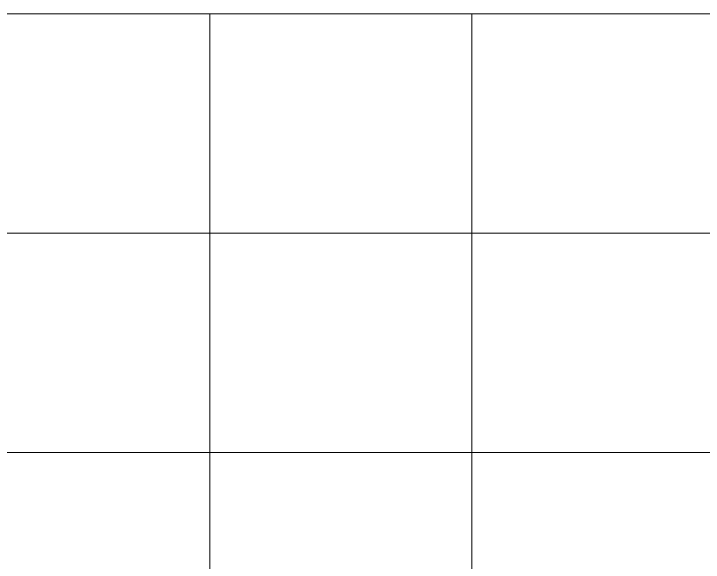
# Model space of a CAD drawing. Header units: millimetres. Extents: x -14320 to 437400, y -59080 to 73710.
# Drawn here: x 33216 to 41741, y 6780 to 13560 of the extents above; entities that cross this region are included whole.
import ezdxf

# ---------------------------------------------------------------- set-up
doc = ezdxf.new("R2010")
doc.units = ezdxf.units.MM
doc.header["$LTSCALE"] = 10
doc.header["$MEASUREMENT"] = 0
doc.layers.add('S-DETL-GRID', color=62, linetype='Continuous', lineweight=9, plot=False)

msp = doc.modelspace()

# ---------------------------------------------------------------- linework, layer by layer
at = {"layer": 'S-DETL-GRID'}
for p, q in [((35640, 13560), (35640, 0)), ((38880, 13560), (38880, 0)), ((48600, 10848), (29160, 10848)), ((48600, 8136), (29160, 8136))]:
    msp.add_line(p, q, dxfattribs=at)
at = {"layer": 'S-DETL-GRID', "color": 252}
msp.add_lwpolyline([(29160, 13560), (48600, 13560), (48600, 0), (29160, 0)], close=True, dxfattribs=at)

doc.saveas('drawing.dxf')
